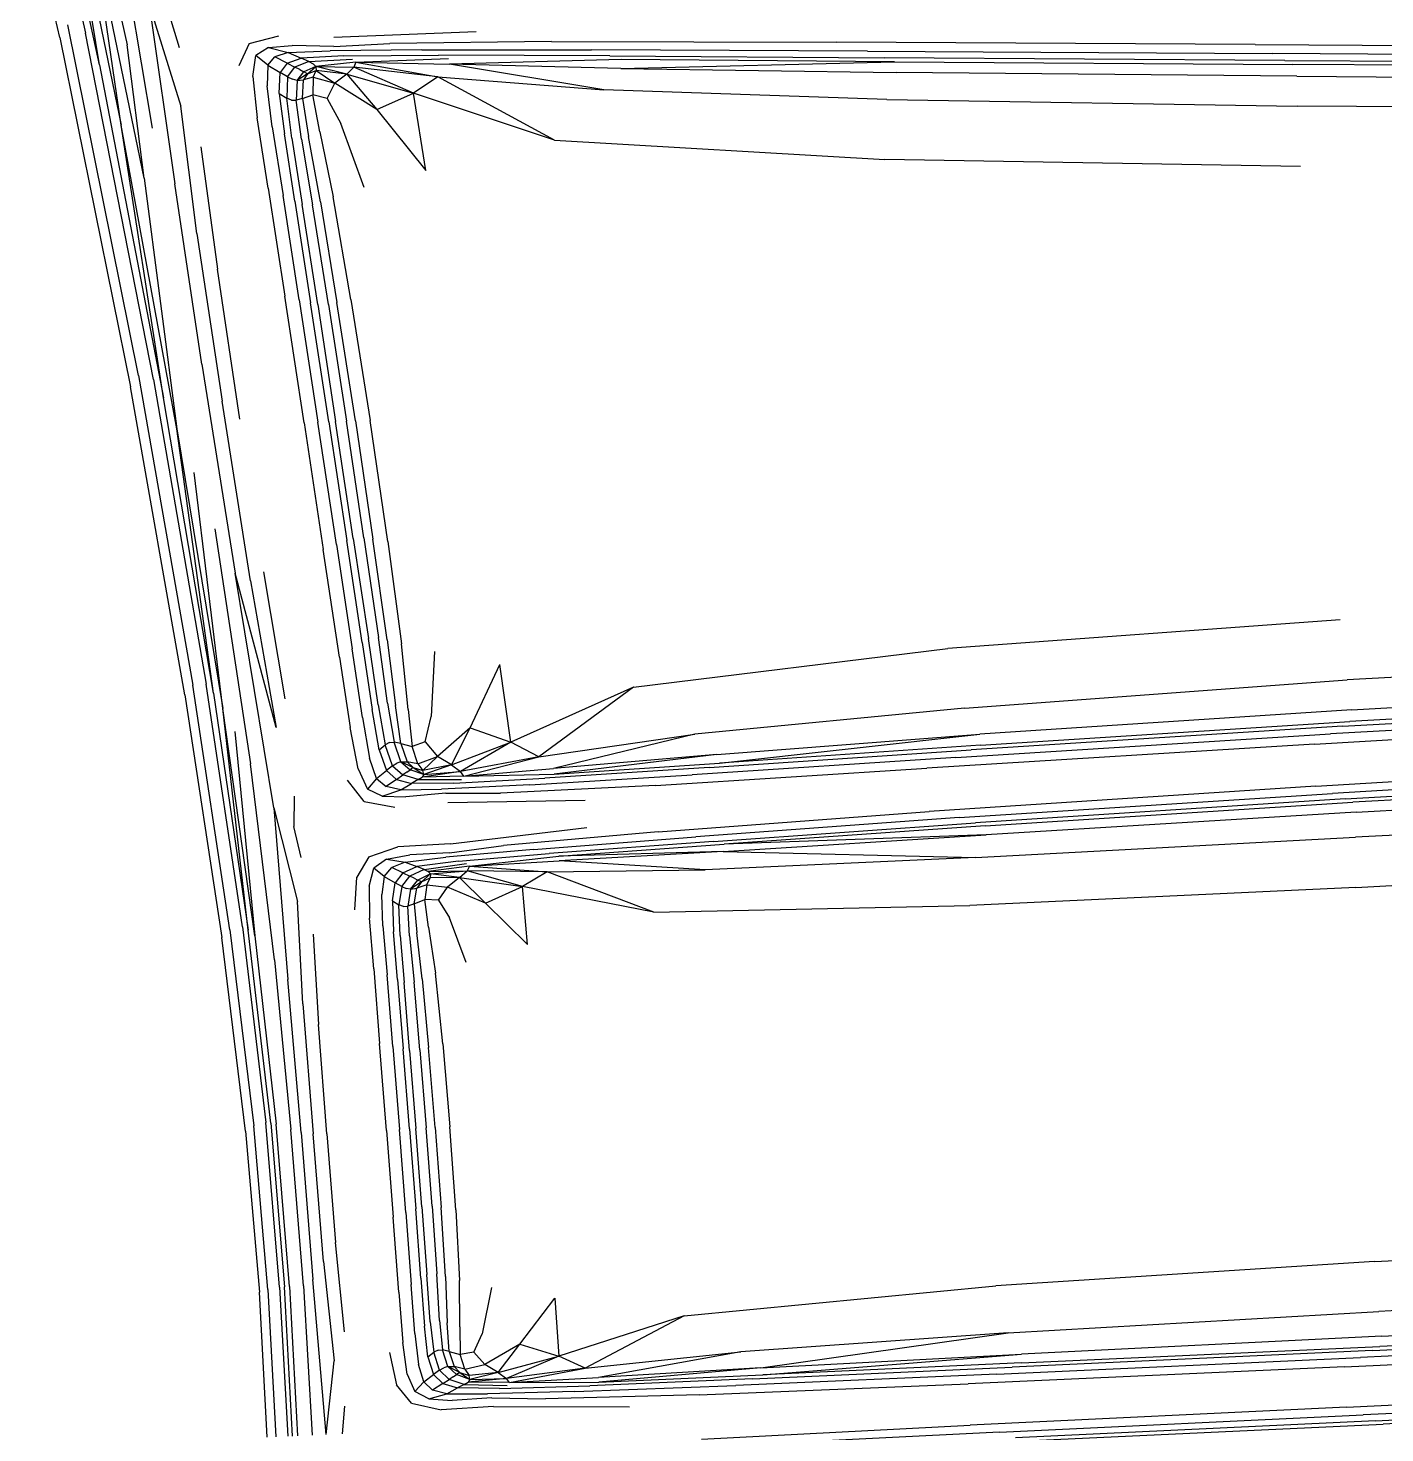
# Model space of a CAD drawing. Extents: x 526875 to 527530, y 3493038 to 3493574.
# Drawn here: x 527136.926 to 527137.493, y 3493325.217 to 3493325.805 of the extents above; entities that cross this region are included whole.
import ezdxf

# ---------------------------------------------------------------- set-up
doc = ezdxf.new("R2010")
doc.units = 0
doc.header["$LTSCALE"] = 2
doc.layers.get('0').update_dxf_attribs({"linetype": 'CONTINUOUS'})
doc.layers.add('L-WATER水景', color=5, linetype='CONTINUOUS')

# ---------------------------------------------------------------- blocks, each defined once
blk = doc.blocks.new('$matou$00000056')
at = {"color": 0, "linetype": 'Continuous'}
for p, q in [((-3501.03, -1.52, 0), (-3393.56, -1.51, 0)), ((-3391.82, -2.84, 0), (-3499.9, -2.87, 0)), ((-3310.25, -1.48, 0), (-3393.56, -1.51, 0)), ((-3391.82, -2.84, 0), (-3308.03, -2.77, 0)), ((-3498.11, -5.13, 0), (-3388.99, -5.08, 0)), ((-3304.39, -4.94, 0), (-3388.99, -5.08, 0)), ((-3304.39, -4.94, 0), (-3243.68, -4.66, 0)), ((-3385.21, -8.01, 0), (-3496.16, -8.07, 0)), ((-3385.21, -8.01, 0), (-3297.61, -7.83, 0)), ((-3235.09, -7.32, 0), (-3297.61, -7.83, 0)), ((-3152.63, -24.62, 0), (-3151.78, -15.08, 0)), ((-3148.02, -15.08, 0), (-3150.68, -40.57, 0)), ((-3148.02, -15.08, 0), (-3146.63, -69.28, 0)), ((-3144.36, -67.24, 0), (-3144.78, -15.08, 0)), ((-3141.12, -67.19, 0), (-3141.39, -15.08, 0)), ((-3140.23, -15.08, 0), (-3139.96, -67.17, 0)), ((-3138.83, -67.15, 0), (-3139.11, -15.08, 0)), ((-3136.04, -66.55, 0), (-3136.31, -15.08, 0)), ((-3134.34, -15.08, 0), (-3134.07, -65.68, 0)), ((-3385.21, -22.15, 0), (-3496.16, -22.09, 0)), ((-3385.21, -22.15, 0), (-3297.61, -22.33, 0)), ((-3235.09, -22.84, 0), (-3297.61, -22.33, 0)), ((-3235.09, -22.84, 0), (-3199.37, -23.92, 0)), ((-3187.21, -22.05, 0), (-3218.77, -19.73, 0)), ((-3187.21, -22.05, 0), (-3175.03, -21.8, 0)), ((-3168.15, -24.62, 0), (-3175.03, -21.8, 0)), ((-3498.11, -25.03, 0), (-3388.99, -25.08, 0)), ((-3304.39, -25.22, 0), (-3388.99, -25.08, 0)), ((-3304.39, -25.22, 0), (-3243.68, -25.5, 0)), ((-3206.24, -25.98, 0), (-3243.68, -25.5, 0)), ((-3206.24, -25.98, 0), (-3185.9, -26.59, 0)), ((-3186.86, -25.14, 0), (-3199.37, -23.92, 0)), ((-3186.86, -25.14, 0), (-3177.65, -24.89, 0)), ((-3172.23, -25.78, 0), (-3177.65, -24.89, 0)), ((-3172.23, -25.78, 0), (-3176.5, -27.3, 0)), ((-3172.23, -25.78, 0), (-3169.08, -28.6, 0)), ((-3168.15, -24.62, 0), (-3164.9, -31.28, 0)), ((-3501.03, -28.65, 0), (-3393.56, -28.65, 0)), ((-3391.82, -27.32, 0), (-3499.9, -27.29, 0)), ((-3310.25, -28.68, 0), (-3393.56, -28.65, 0)), ((-3391.82, -27.32, 0), (-3308.03, -27.39, 0)), ((-3250.05, -28.74, 0), (-3310.3, -31.79, 0)), ((-3310.25, -28.68, 0), (-3250.05, -28.74, 0)), ((-3247.64, -27.53, 0), (-3308.03, -27.39, 0)), ((-3211.92, -28.83, 0), (-3250.05, -28.74, 0)), ((-3249.65, -31.23, 0), (-3211.92, -28.83, 0)), ((-3247.64, -27.53, 0), (-3209.76, -27.76, 0)), ((-3191.15, -30.18, 0), (-3211.92, -28.83, 0)), ((-3188.78, -28.25, 0), (-3209.76, -27.76, 0)), ((-3180.64, -30.23, 0), (-3190.55, -29.24, 0)), ((-3188.78, -28.25, 0), (-3179.06, -29.13, 0)), ((-3176.5, -27.3, 0), (-3185.9, -26.59, 0)), ((-3180.64, -30.23, 0), (-3179.06, -29.13, 0)), ((-3176.5, -27.3, 0), (-3179.06, -29.13, 0)), ((-3175.65, -30.95, 0), (-3179.06, -29.13, 0)), ((-3176.5, -27.3, 0), (-3173.22, -28.81, 0)), ((-3175.65, -30.95, 0), (-3173.22, -28.81, 0)), ((-3171.25, -31.84, 0), (-3173.22, -28.81, 0)), ((-3171.25, -31.84, 0), (-3169.08, -28.6, 0)), ((-3167.51, -34.8, 0), (-3169.08, -28.6, 0)), ((-3394.21, -32.15, 0), (-3501.74, -32.28, 0)), ((-3394.21, -32.15, 0), (-3310.3, -31.79, 0)), ((-3249.65, -31.23, 0), (-3310.3, -31.79, 0)), ((-3249.65, -31.23, 0), (-3307.43, -39.4, 0)), ((-3249.65, -31.23, 0), (-3211.9, -30.48, 0)), ((-3245.17, -37.08, 0), (-3211.9, -30.48, 0)), ((-3191.15, -30.18, 0), (-3211.9, -30.48, 0)), ((-3191.15, -30.18, 0), (-3208.88, -33.98, 0)), ((-3208.88, -33.98, 0), (-3190.51, -31.7, 0)), ((-3202.89, -38.56, 0), (-3190.51, -31.7, 0)), ((-3191.15, -30.18, 0), (-3181.53, -31, 0)), ((-3191.15, -30.18, 0), (-3190.51, -31.7, 0)), ((-3190.51, -31.7, 0), (-3181.53, -31, 0)), ((-3182, -31.87, 0), (-3190.51, -31.7, 0)), ((-3188.66, -33.9, 0), (-3190.51, -31.7, 0)), ((-3188.66, -33.9, 0), (-3182, -31.87, 0)), ((-3182, -31.87, 0), (-3181.53, -31, 0)), ((-3182, -31.87, 0), (-3178.97, -33.8, 0)), ((-3179.71, -34.49, 0), (-3182, -31.87, 0)), ((-3182, -31.87, 0), (-3181.86, -33.26, 0)), ((-3180.64, -30.23, 0), (-3181.53, -31, 0)), ((-3180.64, -30.23, 0), (-3177.15, -32.23, 0)), ((-3178.13, -33.05, 0), (-3177.15, -32.23, 0)), ((-3175.65, -30.95, 0), (-3177.15, -32.23, 0)), ((-3175.05, -35.66, 0), (-3177.15, -32.23, 0)), ((-3175.65, -30.95, 0), (-3173.6, -34.23, 0)), ((-3171.25, -31.84, 0), (-3173.6, -34.23, 0)), ((-3171.25, -31.84, 0), (-3170.21, -37.98, 0)), ((-3163.59, -42.58, 0), (-3164.9, -31.28, 0)), ((-3208.88, -33.98, 0), (-3245.17, -37.08, 0)), ((-3232.45, -50.62, 0), (-3208.88, -33.98, 0)), ((-3208.88, -33.98, 0), (-3202.89, -38.56, 0)), ((-3188.66, -33.9, 0), (-3202.89, -38.56, 0)), ((-3188.66, -33.9, 0), (-3193.97, -43.42, 0)), ((-3188.66, -33.9, 0), (-3181.86, -33.26, 0)), ((-3188.66, -33.9, 0), (-3185.61, -36.88, 0)), ((-3180.9, -35.63, 0), (-3185.61, -36.88, 0)), ((-3179.71, -34.49, 0), (-3181.86, -33.26, 0)), ((-3180.9, -35.63, 0), (-3181.86, -33.26, 0)), ((-3180.9, -35.63, 0), (-3178.49, -36.62, 0)), ((-3180.9, -35.63, 0), (-3180.03, -40.74, 0)), ((-3179.71, -34.49, 0), (-3178.97, -33.8, 0)), ((-3179.71, -34.49, 0), (-3177.03, -36.81, 0)), ((-3179.71, -34.49, 0), (-3178.49, -36.62, 0)), ((-3178.13, -33.05, 0), (-3178.97, -33.8, 0)), ((-3177.03, -36.81, 0), (-3178.97, -33.8, 0)), ((-3175.05, -35.66, 0), (-3176.05, -36.42, 0)), ((-3175.05, -35.66, 0), (-3173.6, -34.23, 0)), ((-3175.05, -35.66, 0), (-3173.94, -41.98, 0)), ((-3172.51, -40.48, 0), (-3173.6, -34.23, 0)), ((-3167.51, -34.8, 0), (-3166.82, -45.83, 0)), ((-3307.43, -39.4, 0), (-3245.17, -37.08, 0)), ((-3232.45, -50.62, 0), (-3202.89, -38.56, 0)), ((-3202.58, -58.82, 0), (-3202.89, -38.56, 0)), ((-3193.97, -43.42, 0), (-3202.89, -38.56, 0)), ((-3193.97, -43.42, 0), (-3185.61, -36.88, 0)), ((-3183.2, -41.3, 0), (-3185.61, -36.88, 0)), ((-3177.03, -36.81, 0), (-3178.49, -36.62, 0)), ((-3177.52, -41.98, 0), (-3178.49, -36.62, 0)), ((-3177.03, -36.81, 0), (-3176.05, -36.42, 0)), ((-3177.03, -36.81, 0), (-3175.98, -42.62, 0)), ((-3169.72, -48.82, 0), (-3170.21, -37.98, 0)), ((-3502.26, -41.4, 0), (-3393.76, -40.86, 0)), ((-3307.43, -39.4, 0), (-3393.76, -40.86, 0)), ((-3183.2, -41.3, 0), (-3185.33, -47.65, 0)), ((-3183.2, -41.3, 0), (-3180.03, -40.74, 0)), ((-3180.19, -50.35, 0), (-3180.03, -40.74, 0)), ((-3177.52, -41.98, 0), (-3180.03, -40.74, 0)), ((-3177.52, -41.98, 0), (-3175.98, -42.62, 0)), ((-3177.52, -41.98, 0), (-3177.36, -51.97, 0)), ((-3174.94, -42.64, 0), (-3173.94, -41.98, 0)), ((-3172.51, -40.48, 0), (-3173.94, -41.98, 0)), ((-3173.43, -52.64, 0), (-3173.94, -41.98, 0)), ((-3172.51, -40.48, 0), (-3172.01, -51.21, 0)), ((-3149.3, -75.35, 0), (-3150.68, -40.57, 0)), ((-3193.97, -43.42, 0), (-3202.58, -58.82, 0)), ((-3174.94, -42.64, 0), (-3175.98, -42.62, 0)), ((-3175.61, -52.94, 0), (-3175.98, -42.62, 0)), ((-3188.02, -63.58, 0), (-3185.33, -47.65, 0)), ((-3169.72, -48.82, 0), (-3169.41, -65.98, 0)), ((-3166.48, -63.5, 0), (-3166.82, -45.83, 0)), ((-3232.45, -50.62, 0), (-3305.13, -55.94, 0)), ((-3180.19, -50.35, 0), (-3180.62, -66.51, 0)), ((-3177.43, -68.19, 0), (-3177.36, -51.97, 0)), ((-3171.72, -67.93, 0), (-3172.01, -51.21, 0)), ((-3153.4, -50.51, 0), (-3152.31, -81.77, 0)), ((-3175.61, -52.94, 0), (-3175.47, -69.2, 0)), ((-3173.43, -52.64, 0), (-3173.14, -69.1, 0)), ((-3393.27, -58.27, 0), (-3502.83, -59.19, 0)), ((-3393.27, -58.27, 0), (-3305.13, -55.94, 0)), ((-3166.48, -63.5, 0), (-3165.95, -89.63, 0)), ((-3180.57, -91.24, 0), (-3180.62, -66.51, 0)), ((-3177.43, -68.19, 0), (-3177.17, -92.24, 0)), ((-3171.72, -67.93, 0), (-3171.25, -92.15, 0)), ((-3168.92, -91.04, 0), (-3169.41, -65.98, 0)), ((-3144.36, -67.24, 0), (-3143.14, -121.8, 0)), ((-3141.12, -67.19, 0), (-3139.79, -123.91, 0)), ((-3138.55, -124.42, 0), (-3139.96, -67.17, 0)), ((-3138.83, -67.15, 0), (-3137.37, -124.71, 0)), ((-3136.04, -66.55, 0), (-3134.55, -123.74, 0)), ((-3132.58, -122.03, 0), (-3134.07, -65.68, 0)), ((-3175.09, -92.84, 0), (-3175.47, -69.2, 0)), ((-3172.68, -92.81, 0), (-3173.14, -69.1, 0)), ((-3145.46, -120.6, 0), (-3146.63, -69.28, 0)), ((-3149.3, -75.35, 0), (-3148.26, -119.97, 0)), ((-3151.4, -119.73, 0), (-3152.31, -81.77, 0)), ((-3180.57, -91.24, 0), (-3180.11, -120.25, 0)), ((-3168.92, -91.04, 0), (-3168.33, -120.06, 0)), ((-3165.32, -119.98, 0), (-3165.95, -89.63, 0)), ((-3176.67, -120.2, 0), (-3177.17, -92.24, 0)), ((-3175.09, -92.84, 0), (-3174.56, -120.18, 0)), ((-3172.68, -92.81, 0), (-3172.12, -120.14, 0)), ((-3170.67, -120.11, 0), (-3171.25, -92.15, 0)), ((-3179.35, -149.26, 0), (-3180.11, -120.25, 0)), ((-3176.67, -120.2, 0), (-3176, -148.17, 0)), ((-3173.95, -147.51, 0), (-3174.56, -120.18, 0)), ((-3171.54, -147.48, 0), (-3172.12, -120.14, 0)), ((-3170.67, -120.11, 0), (-3170.07, -148.08, 0)), ((-3167.71, -149.08, 0), (-3168.33, -120.06, 0)), ((-3165.32, -119.98, 0), (-3164.68, -150.34, 0)), ((-3151.4, -119.73, 0), (-3150.69, -157.92, 0)), ((-3147.3, -165.46, 0), (-3148.26, -119.97, 0)), ((-3145.46, -120.6, 0), (-3144.08, -174.19, 0)), ((-3141.18, -181.15, 0), (-3143.14, -121.8, 0)), ((-3136.88, -189.83, 0), (-3139.79, -123.91, 0)), ((-3131.15, -192.38, 0), (-3134.55, -123.74, 0)), ((-3132.58, -122.03, 0), (-3129.19, -189.87, 0)), ((-3138.55, -124.42, 0), (-3135.4, -191.98, 0)), ((-3134.07, -193.25, 0), (-3137.37, -124.71, 0)), ((-3179.35, -149.26, 0), (-3178.37, -173.98, 0)), ((-3175.25, -172.21, 0), (-3176, -148.17, 0)), ((-3173.95, -147.51, 0), (-3173.33, -171.15, 0)), ((-3171.54, -147.48, 0), (-3171.01, -171.19, 0)), ((-3169.53, -172.3, 0), (-3170.07, -148.08, 0)), ((-3167.71, -149.08, 0), (-3167.15, -174.15, 0)), ((-3164.12, -176.49, 0), (-3164.68, -150.34, 0)), ((-3150.45, -189.45, 0), (-3150.69, -157.92, 0)), ((-3147.3, -165.46, 0), (-3147.14, -201.15, 0)), ((-3175.25, -172.21, 0), (-3174.5, -188.42, 0)), ((-3172.8, -187.41, 0), (-3173.33, -171.15, 0)), ((-3170.61, -187.65, 0), (-3171.01, -171.19, 0)), ((-3169.53, -172.3, 0), (-3169.13, -189.03, 0)), ((-3177.26, -190.11, 0), (-3178.37, -173.98, 0)), ((-3166.73, -191.32, 0), (-3167.15, -174.15, 0)), ((-3142.65, -234.16, 0), (-3144.08, -174.19, 0)), ((-3185.66, -177.14, 0), (-3182.29, -192.98, 0)), ((-3164.12, -176.49, 0), (-3163.71, -194.18, 0)), ((-3190.8, -197.5, 0), (-3200.08, -182.39, 0)), ((-3200.08, -182.39, 0), (-3199.57, -202.66, 0)), ((-3141.18, -181.15, 0), (-3137.72, -249.81, 0)), ((-3393.03, -188.87, 0), (-3506.38, -189.7, 0)), ((-3393.03, -188.87, 0), (-3303.17, -188.82, 0)), ((-3229.79, -191.61, 0), (-3303.17, -188.82, 0)), ((-3174.24, -198.41, 0), (-3174.5, -188.42, 0)), ((-3172.8, -187.41, 0), (-3172.73, -197.73, 0)), ((-3170.61, -187.65, 0), (-3170.66, -198.33, 0)), ((-3169.17, -199.78, 0), (-3169.13, -189.03, 0)), ((-3229.79, -191.61, 0), (-3205.42, -207.45, 0)), ((-3229.79, -191.61, 0), (-3199.57, -202.66, 0)), ((-3177.26, -190.11, 0), (-3176.7, -199.72, 0)), ((-3166.73, -191.32, 0), (-3166.77, -202.19, 0)), ((-3136.88, -189.83, 0), (-3131.88, -269.55, 0)), ((-3134.42, -261.33, 0), (-3136.88, -189.83, 0)), ((-3129.91, -275.01, 0), (-3135.4, -191.98, 0)), ((-3135.4, -191.98, 0), (-3131.88, -269.55, 0)), ((-3131.15, -192.38, 0), (-3125.17, -278.2, 0)), ((-3123.2, -274.95, 0), (-3129.19, -189.87, 0)), ((-3179.89, -199.26, 0), (-3182.29, -192.98, 0)), ((-3163.94, -205.26, 0), (-3163.71, -194.18, 0)), ((-3134.07, -193.25, 0), (-3128.28, -278.25, 0)), ((-3190.8, -197.5, 0), (-3199.57, -202.66, 0)), ((-3185.05, -206.83, 0), (-3190.8, -197.5, 0)), ((-3190.8, -197.5, 0), (-3182.12, -203.75, 0)), ((-3174.24, -198.41, 0), (-3176.7, -199.72, 0)), ((-3174.24, -198.41, 0), (-3174.99, -203.8, 0)), ((-3174.24, -198.41, 0), (-3172.73, -197.73, 0)), ((-3173.54, -203.57, 0), (-3172.73, -197.73, 0)), ((-3171.69, -197.69, 0), (-3172.73, -197.73, 0)), ((-3171.69, -197.69, 0), (-3170.66, -198.33, 0)), ((-3171.51, -204.68, 0), (-3170.66, -198.33, 0)), ((-3169.17, -199.78, 0), (-3170.66, -198.33, 0)), ((-3160.36, -197.29, 0), (-3161.2, -208.67, 0)), ((-3179.89, -199.26, 0), (-3182.12, -203.75, 0)), ((-3179.89, -199.26, 0), (-3176.7, -199.72, 0)), ((-3177.35, -204.85, 0), (-3176.7, -199.72, 0)), ((-3169.17, -199.78, 0), (-3170, -206.07, 0)), ((-3167.55, -208.38, 0), (-3166.77, -202.19, 0)), ((-3142.65, -234.16, 0), (-3147.14, -201.15, 0)), ((-3305.04, -205.44, 0), (-3393.46, -206.31, 0)), ((-3305.04, -205.44, 0), (-3242.14, -205.59, 0)), ((-3246.48, -211.62, 0), (-3305.04, -205.44, 0)), ((-3242.14, -205.59, 0), (-3208.34, -211.07, 0)), ((-3205.42, -207.45, 0), (-3242.14, -205.59, 0)), ((-3205.42, -207.45, 0), (-3199.57, -202.66, 0)), ((-3199.57, -202.66, 0), (-3186.83, -209.1, 0)), ((-3185.05, -206.83, 0), (-3199.57, -202.66, 0)), ((-3185.05, -206.83, 0), (-3182.12, -203.75, 0)), ((-3177.35, -204.85, 0), (-3182.12, -203.75, 0)), ((-3177.35, -204.85, 0), (-3178.21, -207.25, 0)), ((-3177.35, -204.85, 0), (-3174.99, -203.8, 0)), ((-3176.11, -205.96, 0), (-3173.54, -203.57, 0)), ((-3176.11, -205.96, 0), (-3174.99, -203.8, 0)), ((-3173.54, -203.57, 0), (-3175.35, -206.64, 0)), ((-3173.54, -203.57, 0), (-3174.99, -203.8, 0)), ((-3173.54, -203.57, 0), (-3172.53, -203.94, 0)), ((-3171.51, -204.68, 0), (-3173.46, -208.18, 0)), ((-3171.51, -204.68, 0), (-3172.53, -203.94, 0)), ((-3171.51, -204.68, 0), (-3170, -206.07, 0)), ((-3163.94, -205.26, 0), (-3165.26, -211.54, 0)), ((-3506.72, -207.5, 0), (-3393.46, -206.31, 0)), ((-3205.42, -207.45, 0), (-3186.83, -209.1, 0)), ((-3187.42, -210.66, 0), (-3205.42, -207.45, 0)), ((-3185.05, -206.83, 0), (-3186.83, -209.1, 0)), ((-3178.29, -208.66, 0), (-3186.83, -209.1, 0)), ((-3185.05, -206.83, 0), (-3178.29, -208.66, 0)), ((-3185.05, -206.83, 0), (-3178.21, -207.25, 0)), ((-3176.11, -205.96, 0), (-3178.29, -208.66, 0)), ((-3178.29, -208.66, 0), (-3175.35, -206.64, 0)), ((-3178.29, -208.66, 0), (-3178.21, -207.25, 0)), ((-3178.29, -208.66, 0), (-3177.78, -209.52, 0)), ((-3176.11, -205.96, 0), (-3178.21, -207.25, 0)), ((-3176.86, -210.28, 0), (-3173.46, -208.18, 0)), ((-3176.11, -205.96, 0), (-3175.35, -206.64, 0)), ((-3174.47, -207.38, 0), (-3175.35, -206.64, 0)), ((-3174.47, -207.38, 0), (-3173.46, -208.18, 0)), ((-3171.91, -209.42, 0), (-3173.46, -208.18, 0)), ((-3171.91, -209.42, 0), (-3170, -206.07, 0)), ((-3167.55, -208.38, 0), (-3170, -206.07, 0)), ((-3167.55, -208.38, 0), (-3169.4, -211.48, 0)), ((-3167.55, -208.38, 0), (-3165.26, -211.54, 0)), ((-3164.21, -215.5, 0), (-3161.2, -208.67, 0)), ((-3246.48, -211.62, 0), (-3307.74, -213.16, 0)), ((-3246.48, -211.62, 0), (-3208.34, -211.07, 0)), ((-3246.48, -211.62, 0), (-3208.32, -212.73, 0)), ((-3187.42, -210.66, 0), (-3208.34, -211.07, 0)), ((-3187.42, -210.66, 0), (-3208.32, -212.73, 0)), ((-3187.42, -210.66, 0), (-3186.83, -209.1, 0)), ((-3187.42, -210.66, 0), (-3177.78, -209.52, 0)), ((-3177.78, -209.52, 0), (-3186.83, -209.1, 0)), ((-3176.86, -210.28, 0), (-3186.79, -211.6, 0)), ((-3184.98, -212.55, 0), (-3175.24, -211.34, 0)), ((-3176.86, -210.28, 0), (-3177.78, -209.52, 0)), ((-3176.86, -210.28, 0), (-3175.24, -211.34, 0)), ((-3171.91, -209.42, 0), (-3175.24, -211.34, 0)), ((-3172.6, -213.1, 0), (-3175.24, -211.34, 0)), ((-3172.6, -213.1, 0), (-3169.4, -211.48, 0)), ((-3171.91, -209.42, 0), (-3169.4, -211.48, 0)), ((-3168.3, -214.49, 0), (-3165.26, -211.54, 0)), ((-3393.88, -215.05, 0), (-3506.62, -216.63, 0)), ((-3393.88, -215.05, 0), (-3307.74, -213.16, 0)), ((-3307.74, -213.16, 0), (-3246.81, -214.14, 0)), ((-3307.62, -216.29, 0), (-3246.81, -214.14, 0)), ((-3244.35, -215.29, 0), (-3305.36, -217.53, 0)), ((-3208.32, -212.73, 0), (-3246.81, -214.14, 0)), ((-3244.35, -215.29, 0), (-3206.12, -213.75, 0)), ((-3202.53, -215.44, 0), (-3240.33, -217.2, 0)), ((-3184.98, -212.55, 0), (-3206.12, -213.75, 0)), ((-3202.53, -215.44, 0), (-3182.03, -214.13, 0)), ((-3172.6, -213.1, 0), (-3182.03, -214.13, 0)), ((-3168.3, -214.49, 0), (-3173.7, -215.57, 0)), ((-3168.3, -214.49, 0), (-3172.6, -213.1, 0)), ((-3506.03, -220.26, 0), (-3393.2, -218.54, 0)), ((-3307.62, -216.29, 0), (-3393.2, -218.54, 0)), ((-3391.44, -219.84, 0), (-3305.36, -217.53, 0)), ((-3301.67, -219.59, 0), (-3240.33, -217.2, 0)), ((-3231.62, -219.6, 0), (-3195.57, -217.28, 0)), ((-3182.98, -215.62, 0), (-3195.57, -217.28, 0)), ((-3183.27, -218.76, 0), (-3171.02, -218.59, 0)), ((-3182.98, -215.62, 0), (-3173.7, -215.57, 0)), ((-3164.21, -215.5, 0), (-3171.02, -218.59, 0)), ((-3148.5, -216.37, 0), (-3147.12, -227.32, 0)), ((-3391.44, -219.84, 0), (-3504.91, -221.59, 0)), ((-3503.21, -223.8, 0), (-3388.6, -221.99, 0)), ((-3301.67, -219.59, 0), (-3388.6, -221.99, 0)), ((-3231.62, -219.6, 0), (-3294.78, -222.28, 0)), ((-3183.27, -218.76, 0), (-3215.1, -222.19, 0)), ((-3384.8, -224.82, 0), (-3501.42, -226.69, 0)), ((-3384.8, -224.82, 0), (-3294.78, -222.28, 0)), ((-3147.48, -237.87, 0), (-3147.12, -227.32, 0)), ((-3183.11, -233.16, 0), (-3215.01, -231.81, 0)), ((-3163.7, -234.85, 0), (-3170.77, -232.36, 0)), ((-3163.7, -234.85, 0), (-3160.05, -242.53, 0)), ((-3142.65, -234.16, 0), (-3136.2, -316.49, 0)), ((-3384.92, -239.47, 0), (-3294.67, -237.31, 0)), ((-3231.49, -235.69, 0), (-3294.67, -237.31, 0)), ((-3202.35, -238.03, 0), (-3240.16, -238.81, 0)), ((-3231.49, -235.69, 0), (-3195.41, -235.59, 0)), ((-3202.35, -238.03, 0), (-3181.81, -237.96, 0)), ((-3182.77, -236.44, 0), (-3195.41, -235.59, 0)), ((-3182.77, -236.44, 0), (-3173.46, -235.82, 0)), ((-3172.31, -238.34, 0), (-3181.81, -237.96, 0)), ((-3167.93, -236.45, 0), (-3173.46, -235.82, 0)), ((-3167.93, -236.45, 0), (-3172.31, -238.34, 0)), ((-3167.93, -236.45, 0), (-3164.63, -239.1, 0)), ((-3384.92, -239.47, 0), (-3502.2, -241.21, 0)), ((-3301.51, -240.61, 0), (-3388.76, -242.71, 0)), ((-3244.15, -241.1, 0), (-3305.16, -243.04, 0)), ((-3301.51, -240.61, 0), (-3240.16, -238.81, 0)), ((-3208.08, -241.26, 0), (-3246.58, -242.47, 0)), ((-3246.06, -245.54, 0), (-3208.08, -241.26, 0)), ((-3244.15, -241.1, 0), (-3205.91, -240.05, 0)), ((-3187.1, -242.03, 0), (-3208.08, -241.26, 0)), ((-3184.73, -239.83, 0), (-3205.91, -240.05, 0)), ((-3176.51, -241.61, 0), (-3186.52, -240.95, 0)), ((-3184.73, -239.83, 0), (-3174.91, -240.38, 0)), ((-3176.51, -241.61, 0), (-3174.91, -240.38, 0)), ((-3172.31, -238.34, 0), (-3174.91, -240.38, 0)), ((-3171.42, -242.07, 0), (-3174.91, -240.38, 0)), ((-3172.31, -238.34, 0), (-3168.94, -239.71, 0)), ((-3171.42, -242.07, 0), (-3168.94, -239.71, 0)), ((-3166.83, -242.63, 0), (-3168.94, -239.71, 0)), ((-3166.83, -242.63, 0), (-3164.63, -239.1, 0)), ((-3162.68, -246.37, 0), (-3164.63, -239.1, 0)), ((-3504.29, -244.4, 0), (-3388.76, -242.71, 0)), ((-3307.4, -244.5, 0), (-3393.39, -246.68, 0)), ((-3391.62, -245.19, 0), (-3305.16, -243.04, 0)), ((-3307.4, -244.5, 0), (-3246.58, -242.47, 0)), ((-3246.58, -242.47, 0), (-3307.33, -248.28, 0)), ((-3246.06, -245.54, 0), (-3207.99, -243.25, 0)), ((-3241.19, -252.9, 0), (-3207.99, -243.25, 0)), ((-3187.1, -242.03, 0), (-3207.99, -243.25, 0)), ((-3187.1, -242.03, 0), (-3204.73, -247.6, 0)), ((-3204.73, -247.6, 0), (-3186.38, -243.77, 0)), ((-3198.41, -253.16, 0), (-3186.38, -243.77, 0)), ((-3187.1, -242.03, 0), (-3177.4, -242.45, 0)), ((-3187.1, -242.03, 0), (-3186.38, -243.77, 0)), ((-3186.38, -243.77, 0), (-3177.4, -242.45, 0)), ((-3177.85, -243.34, 0), (-3186.38, -243.77, 0)), ((-3184.4, -246.2, 0), (-3186.38, -243.77, 0)), ((-3184.4, -246.2, 0), (-3177.85, -243.34, 0)), ((-3184.4, -246.2, 0), (-3177.65, -244.74, 0)), ((-3181.18, -249.34, 0), (-3177.65, -244.74, 0)), ((-3177.85, -243.34, 0), (-3177.4, -242.45, 0)), ((-3177.85, -243.34, 0), (-3174.74, -245.18, 0)), ((-3175.44, -245.9, 0), (-3177.85, -243.34, 0)), ((-3177.85, -243.34, 0), (-3177.65, -244.74, 0)), ((-3175.44, -245.9, 0), (-3177.65, -244.74, 0)), ((-3176.58, -247.07, 0), (-3177.65, -244.74, 0)), ((-3176.51, -241.61, 0), (-3177.4, -242.45, 0)), ((-3176.51, -241.61, 0), (-3172.94, -243.49, 0)), ((-3173.91, -244.39, 0), (-3174.74, -245.18, 0)), ((-3173.91, -244.39, 0), (-3172.94, -243.49, 0)), ((-3171.42, -242.07, 0), (-3172.94, -243.49, 0)), ((-3170.69, -246.85, 0), (-3172.94, -243.49, 0)), ((-3171.42, -242.07, 0), (-3169.22, -245.27, 0)), ((-3166.83, -242.63, 0), (-3169.22, -245.27, 0)), ((-3166.83, -242.63, 0), (-3165.42, -249.86, 0)), ((-3507.38, -248.36, 0), (-3393.39, -246.68, 0)), ((-3391.62, -245.19, 0), (-3506.2, -246.87, 0)), ((-3246.06, -245.54, 0), (-3307.33, -248.28, 0)), ((-3204.73, -247.6, 0), (-3241.19, -252.9, 0)), ((-3227.47, -270.33, 0), (-3204.73, -247.6, 0)), ((-3204.73, -247.6, 0), (-3198.41, -253.16, 0)), ((-3184.4, -246.2, 0), (-3198.41, -253.16, 0)), ((-3184.4, -246.2, 0), (-3189.12, -258.76, 0)), ((-3184.4, -246.2, 0), (-3181.18, -249.34, 0)), ((-3176.58, -247.07, 0), (-3181.18, -249.34, 0)), ((-3176.58, -247.07, 0), (-3174.14, -247.99, 0)), ((-3176.58, -247.07, 0), (-3175.41, -253.27, 0)), ((-3175.44, -245.9, 0), (-3174.74, -245.18, 0)), ((-3175.44, -245.9, 0), (-3172.68, -248.14, 0)), ((-3175.44, -245.9, 0), (-3174.14, -247.99, 0)), ((-3172.68, -248.14, 0), (-3174.74, -245.18, 0)), ((-3172.68, -248.14, 0), (-3174.14, -247.99, 0)), ((-3172.85, -254.44, 0), (-3174.14, -247.99, 0)), ((-3172.68, -248.14, 0), (-3171.7, -247.7, 0)), ((-3170.69, -246.85, 0), (-3171.7, -247.7, 0)), ((-3170.69, -246.85, 0), (-3169.22, -245.27, 0)), ((-3170.69, -246.85, 0), (-3169.22, -254.27, 0)), ((-3167.77, -252.62, 0), (-3169.22, -245.27, 0)), ((-3162.68, -246.37, 0), (-3161.23, -260.85, 0)), ((-3393.96, -250.82, 0), (-3508.14, -252.47, 0)), ((-3393.96, -250.82, 0), (-3307.33, -248.28, 0)), ((-3189.12, -258.76, 0), (-3181.18, -249.34, 0)), ((-3178.5, -254.68, 0), (-3181.18, -249.34, 0)), ((-3172.68, -248.14, 0), (-3171.29, -255.05, 0)), ((-3164.19, -264.13, 0), (-3165.42, -249.86, 0)), ((-3131.98, -332.28, 0), (-3137.72, -249.81, 0)), ((-3304.05, -257.69, 0), (-3241.19, -252.9, 0)), ((-3227.47, -270.33, 0), (-3198.41, -253.16, 0)), ((-3198.41, -253.16, 0), (-3196.68, -280.37, 0)), ((-3189.12, -258.76, 0), (-3198.41, -253.16, 0)), ((-3178.5, -254.68, 0), (-3175.41, -253.27, 0)), ((-3172.85, -254.44, 0), (-3175.41, -253.27, 0)), ((-3174.88, -266.25, 0), (-3175.41, -253.27, 0)), ((-3172.85, -254.44, 0), (-3171.29, -255.05, 0)), ((-3172.85, -254.44, 0), (-3171.99, -267.81, 0)), ((-3170.24, -255.01, 0), (-3169.22, -254.27, 0)), ((-3167.77, -252.62, 0), (-3169.22, -254.27, 0)), ((-3167.99, -268.33, 0), (-3169.22, -254.27, 0)), ((-3167.77, -252.62, 0), (-3166.54, -266.75, 0)), ((-3304.05, -257.69, 0), (-3393.26, -261.24, 0)), ((-3178.5, -254.68, 0), (-3180.17, -263.44, 0)), ((-3170.24, -255.01, 0), (-3171.29, -255.05, 0)), ((-3170.21, -268.75, 0), (-3171.29, -255.05, 0)), ((-3189.12, -258.76, 0), (-3196.68, -280.37, 0)), ((-3159.56, -285.52, 0), (-3161.23, -260.85, 0)), ((-3508.76, -262.84, 0), (-3393.26, -261.24, 0)), ((-3181.66, -285.95, 0), (-3180.17, -263.44, 0)), ((-3164.19, -264.13, 0), (-3162.58, -288.21, 0)), ((-3144.09, -262.06, 0), (-3136.2, -316.49, 0)), ((-3139.67, -313.55, 0), (-3144.09, -262.06, 0)), ((-3174.88, -266.25, 0), (-3174.06, -289.13, 0)), ((-3164.96, -290.33, 0), (-3166.54, -266.75, 0)), ((-3227.47, -270.33, 0), (-3300.87, -278.63, 0)), ((-3170.81, -290.79, 0), (-3171.99, -267.81, 0)), ((-3170.21, -268.75, 0), (-3168.81, -291.79, 0)), ((-3167.99, -268.33, 0), (-3166.44, -291.6, 0)), ((-3124.27, -367.67, 0), (-3131.88, -269.55, 0)), ((-3131.88, -269.55, 0), (-3127.77, -352.22, 0)), ((-3146.47, -271.93, 0), (-3142.87, -316.52, 0)), ((-3129.91, -275.01, 0), (-3121.47, -378.65, 0)), ((-3129.91, -275.01, 0), (-3124.27, -367.67, 0)), ((-3123.2, -274.95, 0), (-3113.95, -383.02, 0)), ((-3392.25, -282.26, 0), (-3300.87, -278.63, 0)), ((-3119.36, -385.21, 0), (-3128.28, -278.25, 0)), ((-3115.91, -386.92, 0), (-3125.17, -278.2, 0)), ((-3159.56, -285.52, 0), (-3156.94, -323.34, 0)), ((-3172.02, -325.05, 0), (-3174.06, -289.13, 0)), ((-3164.96, -290.33, 0), (-3162.51, -325.99, 0)), ((-3160.06, -324.83, 0), (-3162.58, -288.21, 0)), ((-3170.81, -290.79, 0), (-3168.59, -326.1, 0)), ((-3166.5, -326.73, 0), (-3168.81, -291.79, 0)), ((-3164.03, -326.69, 0), (-3166.44, -291.6, 0)), ((-3139.67, -313.55, 0), (-3135.05, -376.58, 0)), ((-3130.78, -389.77, 0), (-3136.2, -316.49, 0)), ((-3172.02, -325.05, 0), (-3169.2, -367.49, 0)), ((-3165.78, -367.57, 0), (-3168.59, -326.1, 0)), ((-3159.61, -367.69, 0), (-3162.51, -325.99, 0)), ((-3160.06, -324.83, 0), (-3157.07, -367.72, 0)), ((-3153.84, -367.75, 0), (-3156.94, -323.34, 0)), ((-3166.5, -326.73, 0), (-3163.68, -367.62, 0)), ((-3164.03, -326.69, 0), (-3161.17, -367.67, 0)), ((-3166.07, -409.94, 0), (-3169.2, -367.49, 0)), ((-3165.78, -367.57, 0), (-3162.78, -409.05, 0)), ((-3160.77, -408.52, 0), (-3163.68, -367.62, 0)), ((-3158.29, -408.65, 0), (-3161.17, -367.67, 0)), ((-3159.61, -367.69, 0), (-3156.67, -409.39, 0)), ((-3154.05, -410.61, 0), (-3157.07, -367.72, 0)), ((-3153.84, -367.75, 0), (-3150.72, -412.17, 0)), ((-3124.27, -367.67, 0), (-3114.64, -474.3, 0)), ((-3119.37, -455.51, 0), (-3124.27, -367.67, 0)), ((-3138.97, -370.08, 0), (-3135.41, -422.58, 0)), ((-3131.04, -435.37, 0), (-3135.05, -376.58, 0)), ((-3110.26, -495.68, 0), (-3121.47, -378.65, 0)), ((-3121.47, -378.65, 0), (-3114.64, -474.3, 0)), ((-3119.36, -385.21, 0), (-3107.3, -506.91, 0)), ((-3101.35, -505.88, 0), (-3113.95, -383.02, 0)), ((-3115.91, -386.92, 0), (-3103.35, -510.17, 0)), ((-3130.78, -389.77, 0), (-3126.44, -452.98, 0)), ((-3166.07, -409.94, 0), (-3163.08, -445.88, 0)), ((-3160.05, -444.37, 0), (-3162.78, -409.05, 0)), ((-3160.77, -408.52, 0), (-3158.19, -443.46, 0)), ((-3158.29, -408.65, 0), (-3155.78, -443.74, 0)), ((-3154.13, -445.05, 0), (-3156.67, -409.39, 0)), ((-3154.05, -410.61, 0), (-3151.44, -447.24, 0)), ((-3148.03, -450.01, 0), (-3150.72, -412.17, 0)), ((-3132.86, -465.46, 0), (-3135.41, -422.58, 0)), ((-3131.04, -435.37, 0), (-3128.67, -479.94, 0)), ((-3387.95, -440.85, 0), (-3291.56, -450, 0)), ((-3156.36, -466.51, 0), (-3158.19, -443.46, 0)), ((-3154.07, -467.02, 0), (-3155.78, -443.74, 0)), ((-3160.69, -468.8, 0), (-3163.08, -445.88, 0)), ((-3160.05, -444.37, 0), (-3158.01, -467.37, 0)), ((-3154.13, -445.05, 0), (-3152.4, -468.64, 0)), ((-3149.68, -471.33, 0), (-3151.44, -447.24, 0)), ((-3215.01, -462.07, 0), (-3291.56, -450, 0)), ((-3170.33, -448.71, 0), (-3165.65, -471.36, 0)), ((-3148.03, -450.01, 0), (-3146.25, -474.71, 0)), ((-3514.94, -451.82, 0), (-3387.86, -461.85, 0)), ((-3174.12, -475.62, 0), (-3184.84, -453.56, 0)), ((-3184.84, -453.56, 0), (-3182.86, -480.77, 0)), ((-3122.4, -515.91, 0), (-3126.44, -452.98, 0)), ((-3119.37, -455.51, 0), (-3109.77, -546.76, 0)), ((-3119.37, -455.51, 0), (-3116.9, -502.26, 0)), ((-3388.05, -472.26, 0), (-3514.86, -462.21, 0)), ((-3292.65, -470.84, 0), (-3387.86, -461.85, 0)), ((-3215.01, -462.07, 0), (-3188.64, -486.02, 0)), ((-3215.01, -462.07, 0), (-3182.86, -480.77, 0)), ((-3514.28, -466.36, 0), (-3387.28, -476.43, 0)), ((-3156.36, -466.51, 0), (-3155.52, -480.2, 0)), ((-3385.49, -477.99, 0), (-3513.23, -467.89, 0)), ((-3160.69, -468.8, 0), (-3159.4, -481.79, 0)), ((-3157, -480.73, 0), (-3158.01, -467.37, 0)), ((-3154.07, -467.02, 0), (-3153.34, -481.06, 0)), ((-3151.65, -482.77, 0), (-3152.4, -468.64, 0)), ((-3511.72, -470.42, 0), (-3382.63, -480.6, 0)), ((-3388.05, -472.26, 0), (-3295.11, -480.1, 0)), ((-3292.65, -470.84, 0), (-3227.01, -478.86, 0)), ((-3162.71, -480.23, 0), (-3165.65, -471.36, 0)), ((-3149.68, -471.33, 0), (-3148.91, -485.61, 0)), ((-3121.85, -472.75, 0), (-3117.44, -527.45, 0)), ((-3378.77, -484, 0), (-3510.22, -473.66, 0)), ((-3294.86, -483.88, 0), (-3387.28, -476.43, 0)), ((-3174.12, -475.62, 0), (-3182.86, -480.77, 0)), ((-3174.12, -475.62, 0), (-3164.69, -485.46, 0)), ((-3167.52, -488.45, 0), (-3174.12, -475.62, 0)), ((-3145.68, -489.19, 0), (-3146.25, -474.71, 0)), ((-3103.58, -579.52, 0), (-3114.64, -474.3, 0)), ((-3114.64, -474.3, 0), (-3109.77, -546.76, 0)), ((-3385.49, -477.99, 0), (-3292.51, -485.44, 0)), ((-3227.01, -478.86, 0), (-3191.46, -490.22, 0)), ((-3188.64, -486.02, 0), (-3227.01, -478.86, 0)), ((-3288.67, -488.03, 0), (-3382.63, -480.6, 0)), ((-3231.19, -485.99, 0), (-3295.11, -480.1, 0)), ((-3188.64, -486.02, 0), (-3182.86, -480.77, 0)), ((-3182.86, -480.77, 0), (-3169.22, -490.79, 0)), ((-3167.52, -488.45, 0), (-3182.86, -480.77, 0)), ((-3162.71, -480.23, 0), (-3164.69, -485.46, 0)), ((-3162.71, -480.23, 0), (-3159.4, -481.79, 0)), ((-3159.71, -487.95, 0), (-3159.4, -481.79, 0)), ((-3157, -480.73, 0), (-3159.4, -481.79, 0)), ((-3157, -480.73, 0), (-3157.39, -487.14, 0)), ((-3157, -480.73, 0), (-3155.52, -480.2, 0)), ((-3155.94, -487.06, 0), (-3155.52, -480.2, 0)), ((-3154.46, -480.28, 0), (-3155.52, -480.2, 0)), ((-3154.46, -480.28, 0), (-3153.34, -481.06, 0)), ((-3153.77, -488.44, 0), (-3153.34, -481.06, 0)), ((-3151.65, -482.77, 0), (-3153.34, -481.06, 0)), ((-3151.65, -482.77, 0), (-3152.07, -490.08, 0)), ((-3122.4, -515.91, 0), (-3128.67, -479.94, 0)), ((-3378.77, -484, 0), (-3281.46, -491.66, 0)), ((-3294.86, -483.88, 0), (-3231.42, -489.03, 0)), ((-3231.19, -485.99, 0), (-3294.86, -483.88, 0)), ((-3228.84, -490.51, 0), (-3292.51, -485.44, 0)), ((-3231.19, -485.99, 0), (-3191.46, -490.22, 0)), ((-3188.64, -486.02, 0), (-3169.22, -490.79, 0)), ((-3169.74, -492.5, 0), (-3188.64, -486.02, 0)), ((-3167.52, -488.45, 0), (-3164.69, -485.46, 0)), ((-3160.44, -490.25, 0), (-3164.69, -485.46, 0)), ((-3159.71, -487.95, 0), (-3164.69, -485.46, 0)), ((-3149.31, -492.82, 0), (-3148.91, -485.61, 0)), ((-3288.67, -488.03, 0), (-3224.6, -492.99, 0)), ((-3231.42, -489.03, 0), (-3191.46, -490.22, 0)), ((-3167.52, -488.45, 0), (-3169.22, -490.79, 0)), ((-3167.52, -488.45, 0), (-3160.45, -491.64, 0)), ((-3167.52, -488.45, 0), (-3160.44, -490.25, 0)), ((-3158.4, -489.18, 0), (-3160.45, -491.64, 0)), ((-3159.71, -487.95, 0), (-3160.44, -490.25, 0)), ((-3158.4, -489.18, 0), (-3160.44, -490.25, 0)), ((-3159.71, -487.95, 0), (-3157.39, -487.14, 0)), ((-3158.4, -489.18, 0), (-3155.94, -487.06, 0)), ((-3158.4, -489.18, 0), (-3157.39, -487.14, 0)), ((-3158.4, -489.18, 0), (-3157.59, -489.93, 0)), ((-3155.94, -487.06, 0), (-3157.59, -489.93, 0)), ((-3155.94, -487.06, 0), (-3157.39, -487.14, 0)), ((-3155.94, -487.06, 0), (-3154.9, -487.55, 0)), ((-3153.77, -488.44, 0), (-3155.55, -491.71, 0)), ((-3153.77, -488.44, 0), (-3154.9, -487.55, 0)), ((-3153.77, -488.44, 0), (-3152.07, -490.08, 0)), ((-3145.68, -489.19, 0), (-3146.64, -496.43, 0)), ((-3215.42, -496.52, 0), (-3281.46, -491.66, 0)), ((-3228.84, -490.51, 0), (-3189.01, -493.52, 0)), ((-3169.74, -492.5, 0), (-3191.46, -490.22, 0)), ((-3169.74, -492.5, 0), (-3191.34, -492.21, 0)), ((-3169.74, -492.5, 0), (-3169.22, -490.79, 0)), ((-3169.74, -492.5, 0), (-3160.45, -491.64, 0)), ((-3160.45, -491.64, 0), (-3169.22, -490.79, 0)), ((-3160.45, -491.64, 0), (-3157.59, -489.93, 0)), ((-3160.45, -491.64, 0), (-3160.44, -490.25, 0)), ((-3160.45, -491.64, 0), (-3159.87, -492.55, 0)), ((-3158.87, -493.44, 0), (-3159.87, -492.55, 0)), ((-3158.87, -493.44, 0), (-3155.55, -491.71, 0)), ((-3156.65, -490.77, 0), (-3157.59, -489.93, 0)), ((-3156.65, -490.77, 0), (-3155.55, -491.71, 0)), ((-3153.83, -493.19, 0), (-3155.55, -491.71, 0)), ((-3153.83, -493.19, 0), (-3152.07, -490.08, 0)), ((-3149.31, -492.82, 0), (-3152.07, -490.08, 0)), ((-3149.31, -492.82, 0), (-3151.02, -495.67, 0)), ((-3149.31, -492.82, 0), (-3146.64, -496.43, 0)), ((-3185.19, -495.71, 0), (-3224.6, -492.99, 0)), ((-3167.08, -494.81, 0), (-3189.01, -493.52, 0)), ((-3185.19, -495.71, 0), (-3163.9, -496.81, 0)), ((-3158.87, -493.44, 0), (-3169.03, -493.61, 0)), ((-3167.08, -494.81, 0), (-3157.09, -494.74, 0)), ((-3158.87, -493.44, 0), (-3157.09, -494.74, 0)), ((-3153.83, -493.19, 0), (-3157.09, -494.74, 0)), ((-3154.2, -496.9, 0), (-3157.09, -494.74, 0)), ((-3154.2, -496.9, 0), (-3151.02, -495.67, 0)), ((-3153.83, -493.19, 0), (-3151.02, -495.67, 0)), ((-3145.21, -500.68, 0), (-3142.53, -493.11, 0)), ((-3110.26, -495.68, 0), (-3096.45, -618.82, 0)), ((-3110.26, -495.68, 0), (-3103.58, -579.52, 0)), ((-3215.42, -496.52, 0), (-3177.84, -498.47, 0)), ((-3164.81, -498.27, 0), (-3177.84, -498.47, 0)), ((-3164.81, -498.27, 0), (-3155.15, -499.35, 0)), ((-3154.2, -496.9, 0), (-3163.9, -496.81, 0)), ((-3149.62, -498.96, 0), (-3155.15, -499.35, 0)), ((-3149.62, -498.96, 0), (-3154.2, -496.9, 0)), ((-3149.62, -498.96, 0), (-3146.64, -496.43, 0)), ((-3164.92, -501.5, 0), (-3198.03, -501.21, 0)), ((-3145.21, -500.68, 0), (-3152.14, -502.88, 0)), ((-3128.98, -500.32, 0), (-3126.92, -512.64, 0)), ((-3111.22, -549.09, 0), (-3116.9, -502.26, 0)), ((-3101.35, -505.88, 0), (-3085.33, -635.35, 0)), ((-3092.15, -636.12, 0), (-3107.3, -506.91, 0))]:
    blk.add_line(p, q, dxfattribs=at)

msp = doc.modelspace()

# ---------------------------------------------------------------- block references
at = {"layer": 'L-WATER水景', "color": 8, "lineweight": 0, "xscale": 0.0018, "yscale": 0.0012, "zscale": 0.001291236534000011, "rotation": 182.6690366972091}
msp.add_blockref('$matou$00000056', (527131.39108, 3493324.93442), dxfattribs=at)

doc.saveas('drawing.dxf')
